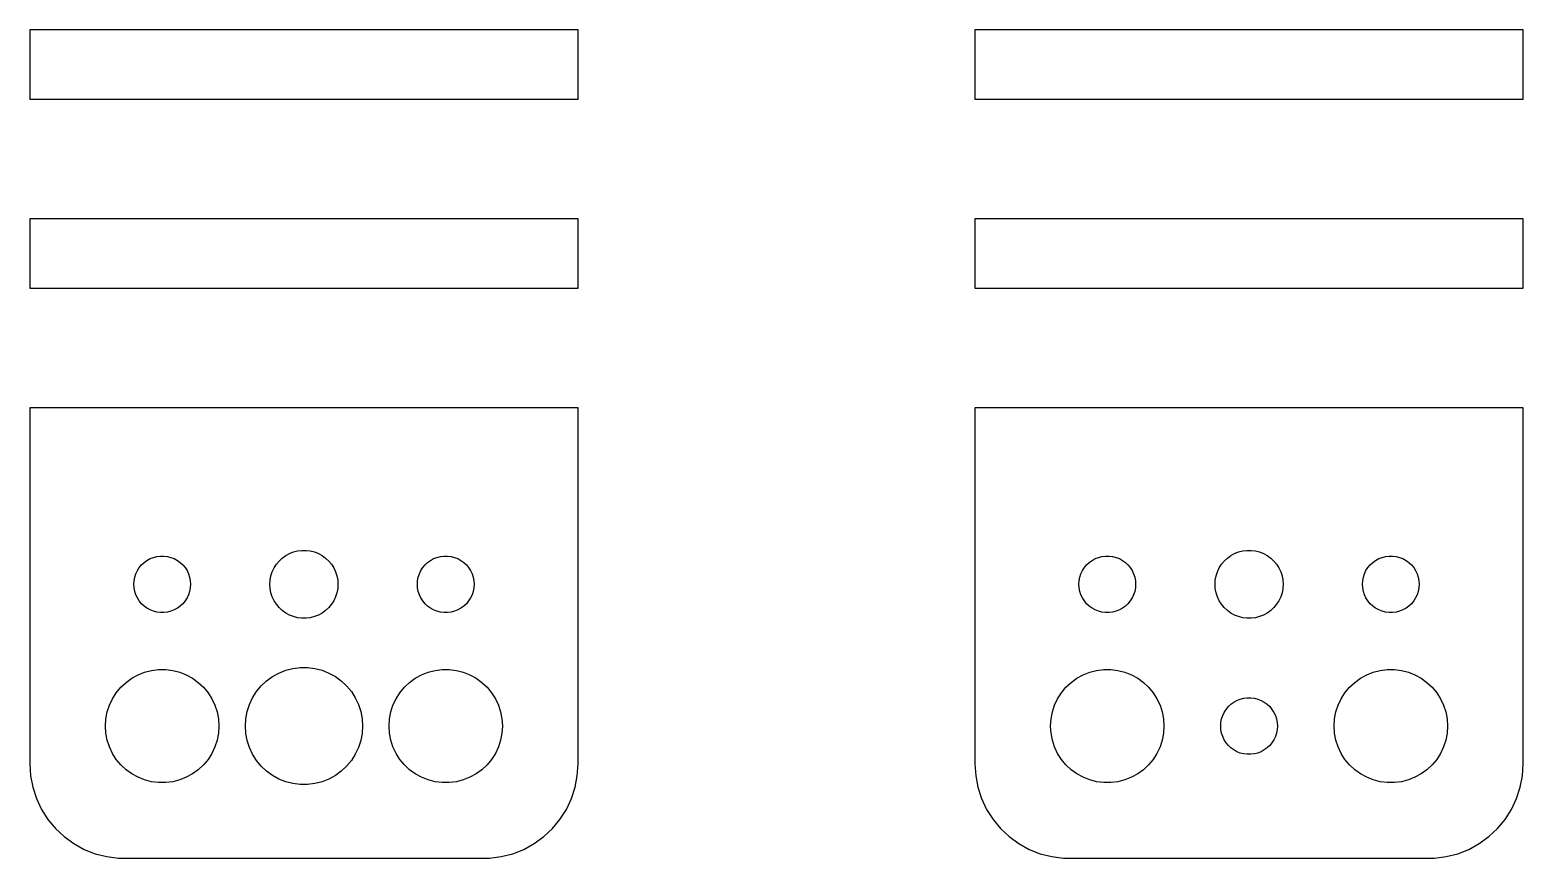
# Model space of a CAD drawing. Header units: metres. Extents: x -14 to 64, y 176 to 394.
# Drawn here: x -14.5 to 64.5, y 290 to 333.8 of the extents above; entities that cross this region are included whole.
import ezdxf

# ---------------------------------------------------------------- set-up
doc = ezdxf.new("R2010")
doc.units = ezdxf.units.M

msp = doc.modelspace()

# ---------------------------------------------------------------- linework, layer by layer
for p, q in [((14.5, 333.838), (-14.5, 333.838)), ((-14.5, 333.838), (-14.5, 330.162)), ((14.5, 330.162), (14.5, 333.838)), ((64.5, 333.838), (35.5, 333.838)), ((35.5, 333.838), (35.5, 330.162)), ((64.5, 330.162), (64.5, 333.838)), ((-14.5, 330.162), (14.5, 330.162)), ((35.5, 330.162), (64.5, 330.162)), ((14.5, 323.838), (-14.5, 323.838)), ((-14.5, 323.838), (-14.5, 320.162)), ((14.5, 320.162), (14.5, 323.838)), ((64.5, 323.838), (35.5, 323.838)), ((35.5, 323.838), (35.5, 320.162)), ((64.5, 320.162), (64.5, 323.838)), ((-14.5, 320.162), (14.5, 320.162)), ((35.5, 320.162), (64.5, 320.162)), ((14.5, 313.838), (-14.5, 313.838)), ((-14.5, 313.838), (-14.5, 295)), ((14.5, 295), (14.5, 313.838)), ((64.5, 313.838), (35.5, 313.838)), ((35.5, 313.838), (35.5, 295)), ((64.5, 295), (64.5, 313.838)), ((-8.45613, 305.656), (-8.30373, 305.766)), ((-8.30373, 305.766), (-8.13866, 305.857)), ((-8.13866, 305.857), (-7.96352, 305.927)), ((-7.96352, 305.927), (-7.78107, 305.973)), ((-7.78107, 305.973), (-7.59418, 305.997)), ((-7.59418, 305.997), (-7.40581, 305.997)), ((-7.40581, 305.997), (-7.21892, 305.973)), ((-7.21892, 305.973), (-7.03647, 305.927)), ((-7.03647, 305.927), (-6.86133, 305.857)), ((-6.86133, 305.857), (-6.69626, 305.766)), ((-6.69626, 305.766), (-6.54385, 305.656)), ((-1.45622, 305.558), (-1.31213, 305.732)), ((-1.31213, 305.732), (-1.14735, 305.887)), ((-1.14735, 305.887), (-0.96448, 306.02)), ((-0.96448, 306.02), (-0.76639, 306.129)), ((-0.76639, 306.129), (-0.55623, 306.212)), ((-0.55623, 306.212), (-0.33728, 306.268)), ((-0.33728, 306.268), (-0.11302, 306.296)), ((-0.11302, 306.296), (0.11302, 306.296)), ((0.11302, 306.296), (0.33728, 306.268)), ((0.33728, 306.268), (0.55623, 306.212)), ((0.55623, 306.212), (0.76639, 306.129)), ((0.76639, 306.129), (0.96448, 306.02)), ((0.96448, 306.02), (1.14735, 305.887)), ((1.14735, 305.887), (1.31213, 305.732)), ((1.31213, 305.732), (1.45622, 305.558)), ((6.54385, 305.656), (6.69626, 305.766)), ((6.69626, 305.766), (6.86133, 305.857)), ((6.86133, 305.857), (7.03647, 305.927)), ((7.03647, 305.927), (7.21892, 305.973)), ((7.21892, 305.973), (7.40581, 305.997)), ((7.40581, 305.997), (7.59418, 305.997)), ((7.59418, 305.997), (7.78107, 305.973)), ((7.78107, 305.973), (7.96352, 305.927)), ((7.96352, 305.927), (8.13866, 305.857)), ((8.13866, 305.857), (8.30373, 305.766)), ((8.30373, 305.766), (8.45613, 305.656)), ((41.5439, 305.656), (41.6963, 305.766)), ((41.6963, 305.766), (41.8613, 305.857)), ((41.8613, 305.857), (42.0365, 305.927)), ((42.0365, 305.927), (42.2189, 305.973)), ((42.2189, 305.973), (42.4058, 305.997)), ((42.4058, 305.997), (42.5942, 305.997)), ((42.5942, 305.997), (42.7811, 305.973)), ((42.7811, 305.973), (42.9635, 305.927)), ((42.9635, 305.927), (43.1387, 305.857)), ((43.1387, 305.857), (43.3037, 305.766)), ((43.3037, 305.766), (43.4561, 305.656)), ((48.5438, 305.558), (48.6879, 305.732)), ((48.6879, 305.732), (48.8526, 305.887)), ((48.8526, 305.887), (49.0355, 306.02)), ((49.0355, 306.02), (49.2336, 306.129)), ((49.2336, 306.129), (49.4438, 306.212)), ((49.4438, 306.212), (49.6627, 306.268)), ((49.6627, 306.268), (49.887, 306.296)), ((49.887, 306.296), (50.113, 306.296)), ((50.113, 306.296), (50.3373, 306.268)), ((50.3373, 306.268), (50.5562, 306.212)), ((50.5562, 306.212), (50.7664, 306.129)), ((50.7664, 306.129), (50.9645, 306.02)), ((50.9645, 306.02), (51.1474, 305.887)), ((51.1474, 305.887), (51.3121, 305.732)), ((51.3121, 305.732), (51.4562, 305.558)), ((56.5439, 305.656), (56.6963, 305.766)), ((56.6963, 305.766), (56.8613, 305.857)), ((56.8613, 305.857), (57.0365, 305.927)), ((57.0365, 305.927), (57.2189, 305.973)), ((57.2189, 305.973), (57.4058, 305.997)), ((57.4058, 305.997), (57.5942, 305.997)), ((57.5942, 305.997), (57.7811, 305.973)), ((57.7811, 305.973), (57.9635, 305.927)), ((57.9635, 305.927), (58.1387, 305.857)), ((58.1387, 305.857), (58.3037, 305.766)), ((58.3037, 305.766), (58.4561, 305.656)), ((-8.95287, 304.873), (-8.89465, 305.052)), ((-8.89465, 305.052), (-8.81445, 305.223)), ((-8.81445, 305.223), (-8.71352, 305.382)), ((-8.71352, 305.382), (-8.59344, 305.527)), ((-8.59344, 305.527), (-8.45613, 305.656)), ((-6.54385, 305.656), (-6.40654, 305.527)), ((-6.40654, 305.527), (-6.28647, 305.382)), ((-6.28647, 305.382), (-6.18553, 305.223)), ((-6.18553, 305.223), (-6.10533, 305.052)), ((-6.10533, 305.052), (-6.04712, 304.873)), ((-1.7858, 304.726), (-1.74344, 304.948)), ((-1.74344, 304.948), (-1.67358, 305.163)), ((-1.67358, 305.163), (-1.57735, 305.367)), ((-1.57735, 305.367), (-1.45622, 305.558)), ((1.45622, 305.558), (1.57735, 305.367)), ((1.57735, 305.367), (1.67358, 305.163)), ((1.67358, 305.163), (1.74344, 304.948)), ((1.74344, 304.948), (1.7858, 304.726)), ((6.04712, 304.873), (6.10533, 305.052)), ((6.10533, 305.052), (6.18553, 305.223)), ((6.18553, 305.223), (6.28647, 305.382)), ((6.28647, 305.382), (6.40654, 305.527)), ((6.40654, 305.527), (6.54385, 305.656)), ((8.45613, 305.656), (8.59344, 305.527)), ((8.59344, 305.527), (8.71352, 305.382)), ((8.71352, 305.382), (8.81445, 305.223)), ((8.81445, 305.223), (8.89465, 305.052)), ((8.89465, 305.052), (8.95287, 304.873)), ((41.0471, 304.873), (41.1053, 305.052)), ((41.1053, 305.052), (41.1855, 305.223)), ((41.1855, 305.223), (41.2865, 305.382)), ((41.2865, 305.382), (41.4065, 305.527)), ((41.4065, 305.527), (41.5439, 305.656)), ((43.4561, 305.656), (43.5934, 305.527)), ((43.5934, 305.527), (43.7135, 305.382)), ((43.7135, 305.382), (43.8145, 305.223)), ((43.8145, 305.223), (43.8947, 305.052)), ((43.8947, 305.052), (43.9529, 304.873)), ((48.2142, 304.726), (48.2565, 304.948)), ((48.2565, 304.948), (48.3264, 305.163)), ((48.3264, 305.163), (48.4226, 305.367)), ((48.4226, 305.367), (48.5438, 305.558)), ((51.4562, 305.558), (51.5773, 305.367)), ((51.5773, 305.367), (51.6736, 305.163)), ((51.6736, 305.163), (51.7434, 304.948)), ((51.7434, 304.948), (51.7858, 304.726)), ((56.0471, 304.873), (56.1053, 305.052)), ((56.1053, 305.052), (56.1855, 305.223)), ((56.1855, 305.223), (56.2865, 305.382)), ((56.2865, 305.382), (56.4065, 305.527)), ((56.4065, 305.527), (56.5439, 305.656)), ((58.4561, 305.656), (58.5934, 305.527)), ((58.5934, 305.527), (58.7135, 305.382)), ((58.7135, 305.382), (58.8145, 305.223)), ((58.8145, 305.223), (58.8947, 305.052)), ((58.8947, 305.052), (58.9529, 304.873)), ((-9, 304.5), (-8.98816, 304.688)), ((-8.98816, 304.312), (-9, 304.5)), ((-8.98816, 304.688), (-8.95287, 304.873)), ((-8.95287, 304.127), (-8.98816, 304.312)), ((-6.04712, 304.873), (-6.01183, 304.688)), ((-6.01183, 304.312), (-6.04712, 304.127)), ((-6.01183, 304.688), (-6, 304.5)), ((-6, 304.5), (-6.01183, 304.312)), ((-1.79999, 304.5), (-1.7858, 304.726)), ((-1.7858, 304.274), (-1.79999, 304.5)), ((-1.74344, 304.052), (-1.7858, 304.274)), ((1.7858, 304.274), (1.74344, 304.052)), ((1.7858, 304.726), (1.79999, 304.5)), ((1.79999, 304.5), (1.7858, 304.274)), ((6, 304.5), (6.01183, 304.688)), ((6.01183, 304.312), (6, 304.5)), ((6.01183, 304.688), (6.04712, 304.873)), ((6.04712, 304.127), (6.01183, 304.312)), ((8.95287, 304.873), (8.98816, 304.688)), ((8.98816, 304.312), (8.95287, 304.127)), ((8.98816, 304.688), (9, 304.5)), ((9, 304.5), (8.98816, 304.312)), ((41, 304.5), (41.0118, 304.688)), ((41.0118, 304.312), (41, 304.5)), ((41.0118, 304.688), (41.0471, 304.873)), ((41.0471, 304.127), (41.0118, 304.312)), ((43.9529, 304.873), (43.9882, 304.688)), ((43.9882, 304.312), (43.9529, 304.127)), ((43.9882, 304.688), (44, 304.5)), ((44, 304.5), (43.9882, 304.312)), ((48.2, 304.5), (48.2142, 304.726)), ((48.2142, 304.274), (48.2, 304.5)), ((48.2565, 304.052), (48.2142, 304.274)), ((51.7858, 304.274), (51.7434, 304.052)), ((51.7858, 304.726), (51.8, 304.5)), ((51.8, 304.5), (51.7858, 304.274)), ((56, 304.5), (56.0118, 304.688)), ((56.0118, 304.312), (56, 304.5)), ((56.0118, 304.688), (56.0471, 304.873)), ((56.0471, 304.127), (56.0118, 304.312)), ((58.9529, 304.873), (58.9882, 304.688)), ((58.9882, 304.312), (58.9529, 304.127)), ((58.9882, 304.688), (59, 304.5)), ((59, 304.5), (58.9882, 304.312)), ((-8.89465, 303.948), (-8.95287, 304.127)), ((-8.81445, 303.777), (-8.89465, 303.948)), ((-8.71352, 303.618), (-8.81445, 303.777)), ((-8.59344, 303.473), (-8.71352, 303.618)), ((-8.45613, 303.344), (-8.59344, 303.473)), ((-6.40654, 303.473), (-6.54385, 303.344)), ((-6.28647, 303.618), (-6.40654, 303.473)), ((-6.18553, 303.777), (-6.28647, 303.618)), ((-6.10533, 303.948), (-6.18553, 303.777)), ((-6.04712, 304.127), (-6.10533, 303.948)), ((-1.67358, 303.837), (-1.74344, 304.052)), ((-1.57735, 303.633), (-1.67358, 303.837)), ((-1.45622, 303.442), (-1.57735, 303.633)), ((-1.31213, 303.268), (-1.45622, 303.442)), ((1.45622, 303.442), (1.31213, 303.268)), ((1.57735, 303.633), (1.45622, 303.442)), ((1.67358, 303.837), (1.57735, 303.633)), ((1.74344, 304.052), (1.67358, 303.837)), ((6.10533, 303.948), (6.04712, 304.127)), ((6.18553, 303.777), (6.10533, 303.948)), ((6.28647, 303.618), (6.18553, 303.777)), ((6.40654, 303.473), (6.28647, 303.618)), ((6.54385, 303.344), (6.40654, 303.473)), ((8.59344, 303.473), (8.45613, 303.344)), ((8.71352, 303.618), (8.59344, 303.473)), ((8.81445, 303.777), (8.71352, 303.618)), ((8.89465, 303.948), (8.81445, 303.777)), ((8.95287, 304.127), (8.89465, 303.948)), ((41.1053, 303.948), (41.0471, 304.127)), ((41.1855, 303.777), (41.1053, 303.948)), ((41.2865, 303.618), (41.1855, 303.777)), ((41.4065, 303.473), (41.2865, 303.618)), ((41.5439, 303.344), (41.4065, 303.473)), ((43.5934, 303.473), (43.4561, 303.344)), ((43.7135, 303.618), (43.5934, 303.473)), ((43.8145, 303.777), (43.7135, 303.618)), ((43.8947, 303.948), (43.8145, 303.777)), ((43.9529, 304.127), (43.8947, 303.948)), ((48.3264, 303.837), (48.2565, 304.052)), ((48.4226, 303.633), (48.3264, 303.837)), ((48.5438, 303.442), (48.4226, 303.633)), ((48.6879, 303.268), (48.5438, 303.442)), ((51.4562, 303.442), (51.3121, 303.268)), ((51.5773, 303.633), (51.4562, 303.442)), ((51.6736, 303.837), (51.5773, 303.633)), ((51.7434, 304.052), (51.6736, 303.837)), ((56.1053, 303.948), (56.0471, 304.127)), ((56.1855, 303.777), (56.1053, 303.948)), ((56.2865, 303.618), (56.1855, 303.777)), ((56.4065, 303.473), (56.2865, 303.618)), ((56.5439, 303.344), (56.4065, 303.473)), ((58.5934, 303.473), (58.4561, 303.344)), ((58.7135, 303.618), (58.5934, 303.473)), ((58.8145, 303.777), (58.7135, 303.618)), ((58.8947, 303.948), (58.8145, 303.777)), ((58.9529, 304.127), (58.8947, 303.948)), ((-8.30373, 303.234), (-8.45613, 303.344)), ((-8.13866, 303.143), (-8.30373, 303.234)), ((-7.96352, 303.073), (-8.13866, 303.143)), ((-7.78107, 303.027), (-7.96352, 303.073)), ((-7.59418, 303.003), (-7.78107, 303.027)), ((-7.40581, 303.003), (-7.59418, 303.003)), ((-7.21892, 303.027), (-7.40581, 303.003)), ((-7.03647, 303.073), (-7.21892, 303.027)), ((-6.86133, 303.143), (-7.03647, 303.073)), ((-6.69626, 303.234), (-6.86133, 303.143)), ((-6.54385, 303.344), (-6.69626, 303.234)), ((-1.14735, 303.113), (-1.31213, 303.268)), ((-0.96448, 302.98), (-1.14735, 303.113)), ((-0.76639, 302.871), (-0.96448, 302.98)), ((-0.55623, 302.788), (-0.76639, 302.871)), ((-0.33728, 302.732), (-0.55623, 302.788)), ((-0.11302, 302.704), (-0.33728, 302.732)), ((0.11302, 302.704), (-0.11302, 302.704)), ((0.33728, 302.732), (0.11302, 302.704)), ((0.55623, 302.788), (0.33728, 302.732)), ((0.76639, 302.871), (0.55623, 302.788)), ((0.96448, 302.98), (0.76639, 302.871)), ((1.14735, 303.113), (0.96448, 302.98)), ((1.31213, 303.268), (1.14735, 303.113)), ((6.69626, 303.234), (6.54385, 303.344)), ((6.86133, 303.143), (6.69626, 303.234)), ((7.03647, 303.073), (6.86133, 303.143)), ((7.21892, 303.027), (7.03647, 303.073)), ((7.40581, 303.003), (7.21892, 303.027)), ((7.59418, 303.003), (7.40581, 303.003)), ((7.78107, 303.027), (7.59418, 303.003)), ((7.96352, 303.073), (7.78107, 303.027)), ((8.13866, 303.143), (7.96352, 303.073)), ((8.30373, 303.234), (8.13866, 303.143)), ((8.45613, 303.344), (8.30373, 303.234)), ((41.6963, 303.234), (41.5439, 303.344)), ((41.8613, 303.143), (41.6963, 303.234)), ((42.0365, 303.073), (41.8613, 303.143)), ((42.2189, 303.027), (42.0365, 303.073)), ((42.4058, 303.003), (42.2189, 303.027)), ((42.5942, 303.003), (42.4058, 303.003)), ((42.7811, 303.027), (42.5942, 303.003)), ((42.9635, 303.073), (42.7811, 303.027)), ((43.1387, 303.143), (42.9635, 303.073)), ((43.3037, 303.234), (43.1387, 303.143)), ((43.4561, 303.344), (43.3037, 303.234)), ((48.8526, 303.113), (48.6879, 303.268)), ((49.0355, 302.98), (48.8526, 303.113)), ((49.2336, 302.871), (49.0355, 302.98)), ((49.4438, 302.788), (49.2336, 302.871)), ((49.6627, 302.732), (49.4438, 302.788)), ((49.887, 302.704), (49.6627, 302.732)), ((50.113, 302.704), (49.887, 302.704)), ((50.3373, 302.732), (50.113, 302.704)), ((50.5562, 302.788), (50.3373, 302.732)), ((50.7664, 302.871), (50.5562, 302.788)), ((50.9645, 302.98), (50.7664, 302.871)), ((51.1474, 303.113), (50.9645, 302.98)), ((51.3121, 303.268), (51.1474, 303.113)), ((56.6963, 303.234), (56.5439, 303.344)), ((56.8613, 303.143), (56.6963, 303.234)), ((57.0365, 303.073), (56.8613, 303.143)), ((57.2189, 303.027), (57.0365, 303.073)), ((57.4058, 303.003), (57.2189, 303.027)), ((57.5942, 303.003), (57.4058, 303.003)), ((57.7811, 303.027), (57.5942, 303.003)), ((57.9635, 303.073), (57.7811, 303.027)), ((58.1387, 303.143), (57.9635, 303.073)), ((58.3037, 303.234), (58.1387, 303.143)), ((58.4561, 303.344), (58.3037, 303.234)), ((-9.41226, 299.312), (-9.10747, 299.533)), ((-9.10747, 299.533), (-8.77733, 299.714)), ((-8.77733, 299.714), (-8.42705, 299.853)), ((-8.42705, 299.853), (-8.06213, 299.947)), ((-8.06213, 299.947), (-7.68837, 299.994)), ((-7.68837, 299.994), (-7.31161, 299.994)), ((-7.31161, 299.994), (-6.93785, 299.947)), ((-6.93785, 299.947), (-6.57294, 299.853)), ((-6.57294, 299.853), (-6.22266, 299.714)), ((-6.22266, 299.714), (-5.89252, 299.533)), ((-5.89252, 299.533), (-5.58772, 299.312)), ((-1.97601, 299.389), (-1.66106, 299.617)), ((-1.66106, 299.617), (-1.3199, 299.805)), ((-1.3199, 299.805), (-0.95795, 299.948)), ((-0.95795, 299.948), (-0.58087, 300.045)), ((-0.58087, 300.045), (-0.19464, 300.094)), ((-0.19464, 300.094), (0.19464, 300.094)), ((0.19464, 300.094), (0.58087, 300.045)), ((0.58087, 300.045), (0.95795, 299.948)), ((0.95795, 299.948), (1.3199, 299.805)), ((1.3199, 299.805), (1.66106, 299.617)), ((1.66106, 299.617), (1.97601, 299.389)), ((5.58772, 299.312), (5.89252, 299.533)), ((5.89252, 299.533), (6.22266, 299.714)), ((6.22266, 299.714), (6.57294, 299.853)), ((6.57294, 299.853), (6.93785, 299.947)), ((6.93785, 299.947), (7.31161, 299.994)), ((7.31161, 299.994), (7.68837, 299.994)), ((7.68837, 299.994), (8.06213, 299.947)), ((8.06213, 299.947), (8.42705, 299.853)), ((8.42705, 299.853), (8.77733, 299.714)), ((8.77733, 299.714), (9.10747, 299.533)), ((9.10747, 299.533), (9.41226, 299.312)), ((40.5877, 299.312), (40.8925, 299.533)), ((40.8925, 299.533), (41.2227, 299.714)), ((41.2227, 299.714), (41.5729, 299.853)), ((41.5729, 299.853), (41.9379, 299.947)), ((41.9379, 299.947), (42.3116, 299.994)), ((42.3116, 299.994), (42.6884, 299.994)), ((42.6884, 299.994), (43.0621, 299.947)), ((43.0621, 299.947), (43.427, 299.853)), ((43.427, 299.853), (43.7773, 299.714)), ((43.7773, 299.714), (44.1075, 299.533)), ((44.1075, 299.533), (44.4123, 299.312)), ((55.5877, 299.312), (55.8925, 299.533)), ((55.8925, 299.533), (56.2227, 299.714)), ((56.2227, 299.714), (56.5729, 299.853)), ((56.5729, 299.853), (56.9379, 299.947)), ((56.9379, 299.947), (57.3116, 299.994)), ((57.3116, 299.994), (57.6884, 299.994)), ((57.6884, 299.994), (58.0621, 299.947)), ((58.0621, 299.947), (58.427, 299.853)), ((58.427, 299.853), (58.7773, 299.714)), ((58.7773, 299.714), (59.1075, 299.533)), ((59.1075, 299.533), (59.4123, 299.312)), ((-10.1289, 298.445), (-9.92705, 298.763)), ((-9.92705, 298.763), (-9.6869, 299.054)), ((-9.6869, 299.054), (-9.41226, 299.312)), ((-5.58772, 299.312), (-5.31308, 299.054)), ((-5.31308, 299.054), (-5.07294, 298.763)), ((-5.07294, 298.763), (-4.87108, 298.445)), ((-2.71654, 298.493), (-2.50795, 298.822)), ((-2.50795, 298.822), (-2.2598, 299.122)), ((-2.2598, 299.122), (-1.97601, 299.389)), ((1.97601, 299.389), (2.2598, 299.122)), ((2.2598, 299.122), (2.50795, 298.822)), ((2.50795, 298.822), (2.71654, 298.493)), ((4.87108, 298.445), (5.07294, 298.763)), ((5.07294, 298.763), (5.31308, 299.054)), ((5.31308, 299.054), (5.58772, 299.312)), ((9.41226, 299.312), (9.6869, 299.054)), ((9.6869, 299.054), (9.92705, 298.763)), ((9.92705, 298.763), (10.1289, 298.445)), ((39.8711, 298.445), (40.0729, 298.763)), ((40.0729, 298.763), (40.3131, 299.054)), ((40.3131, 299.054), (40.5877, 299.312)), ((44.4123, 299.312), (44.6869, 299.054)), ((44.6869, 299.054), (44.927, 298.763)), ((44.927, 298.763), (45.1289, 298.445)), ((54.8711, 298.445), (55.0729, 298.763)), ((55.0729, 298.763), (55.3131, 299.054)), ((55.3131, 299.054), (55.5877, 299.312)), ((59.4123, 299.312), (59.6869, 299.054)), ((59.6869, 299.054), (59.927, 298.763)), ((59.927, 298.763), (60.1289, 298.445)), ((-10.4057, 297.746), (-10.2893, 298.104)), ((-10.2893, 298.104), (-10.1289, 298.445)), ((-4.87108, 298.445), (-4.71066, 298.104)), ((-4.71066, 298.104), (-4.59424, 297.746)), ((-3.00259, 297.771), (-2.88229, 298.141)), ((-2.88229, 298.141), (-2.71654, 298.493)), ((2.71654, 298.493), (2.88229, 298.141)), ((2.88229, 298.141), (3.00259, 297.771)), ((4.59424, 297.746), (4.71066, 298.104)), ((4.71066, 298.104), (4.87108, 298.445)), ((10.1289, 298.445), (10.2893, 298.104)), ((10.2893, 298.104), (10.4057, 297.746)), ((39.5942, 297.746), (39.7107, 298.104)), ((39.7107, 298.104), (39.8711, 298.445)), ((45.1289, 298.445), (45.2893, 298.104)), ((45.2893, 298.104), (45.4057, 297.746)), ((48.6855, 297.723), (48.7865, 297.882)), ((48.7865, 297.882), (48.9065, 298.027)), ((48.9065, 298.027), (49.0439, 298.156)), ((49.0439, 298.156), (49.1963, 298.266)), ((49.1963, 298.266), (49.3613, 298.357)), ((49.3613, 298.357), (49.5365, 298.427)), ((49.5365, 298.427), (49.7189, 298.473)), ((49.7189, 298.473), (49.9058, 298.497)), ((49.9058, 298.497), (50.0942, 298.497)), ((50.0942, 298.497), (50.2811, 298.473)), ((50.2811, 298.473), (50.4635, 298.427)), ((50.4635, 298.427), (50.6387, 298.357)), ((50.6387, 298.357), (50.8037, 298.266)), ((50.8037, 298.266), (50.9561, 298.156)), ((50.9561, 298.156), (51.0934, 298.027)), ((51.0934, 298.027), (51.2135, 297.882)), ((51.2135, 297.882), (51.3145, 297.723)), ((54.5942, 297.746), (54.7107, 298.104)), ((54.7107, 298.104), (54.8711, 298.445)), ((60.1289, 298.445), (60.2893, 298.104)), ((60.2893, 298.104), (60.4057, 297.746)), ((-10.5, 297), (-10.4763, 297.376)), ((-10.4763, 297.376), (-10.4057, 297.746)), ((-4.59424, 297.746), (-4.52365, 297.376)), ((-4.52365, 297.376), (-4.5, 297)), ((-3.09999, 297), (-3.07555, 297.389)), ((-3.07555, 297.389), (-3.00259, 297.771)), ((3.00259, 297.771), (3.07555, 297.389)), ((3.07555, 297.389), (3.09999, 297)), ((4.5, 297), (4.52365, 297.376)), ((4.52365, 297.376), (4.59424, 297.746)), ((10.4057, 297.746), (10.4763, 297.376)), ((10.4763, 297.376), (10.5, 297)), ((39.5, 297), (39.5237, 297.376)), ((39.5237, 297.376), (39.5942, 297.746)), ((45.4057, 297.746), (45.4763, 297.376)), ((45.4763, 297.376), (45.5, 297)), ((48.5, 297), (48.5118, 297.188)), ((48.5118, 297.188), (48.5471, 297.373)), ((48.5471, 297.373), (48.6053, 297.552)), ((48.6053, 297.552), (48.6855, 297.723)), ((51.3145, 297.723), (51.3947, 297.552)), ((51.3947, 297.552), (51.4529, 297.373)), ((51.4529, 297.373), (51.4882, 297.188)), ((51.4882, 297.188), (51.5, 297)), ((54.5, 297), (54.5237, 297.376)), ((54.5237, 297.376), (54.5942, 297.746)), ((60.4057, 297.746), (60.4763, 297.376)), ((60.4763, 297.376), (60.5, 297)), ((-10.4763, 296.624), (-10.5, 297)), ((-10.4057, 296.254), (-10.4763, 296.624)), ((-10.2893, 295.896), (-10.4057, 296.254)), ((-4.59424, 296.254), (-4.71066, 295.896)), ((-4.52365, 296.624), (-4.59424, 296.254)), ((-4.5, 297), (-4.52365, 296.624)), ((-3.07555, 296.611), (-3.09999, 297)), ((-3.00259, 296.229), (-3.07555, 296.611)), ((3.07555, 296.611), (3.00259, 296.229)), ((3.09999, 297), (3.07555, 296.611)), ((4.52365, 296.624), (4.5, 297)), ((4.59424, 296.254), (4.52365, 296.624)), ((4.71066, 295.896), (4.59424, 296.254)), ((10.4057, 296.254), (10.2893, 295.896)), ((10.4763, 296.624), (10.4057, 296.254)), ((10.5, 297), (10.4763, 296.624)), ((39.5237, 296.624), (39.5, 297)), ((39.5942, 296.254), (39.5237, 296.624)), ((39.7107, 295.896), (39.5942, 296.254)), ((45.4057, 296.254), (45.2893, 295.896)), ((45.4763, 296.624), (45.4057, 296.254)), ((45.5, 297), (45.4763, 296.624)), ((48.5118, 296.812), (48.5, 297)), ((48.5471, 296.627), (48.5118, 296.812)), ((48.6053, 296.448), (48.5471, 296.627)), ((48.6855, 296.277), (48.6053, 296.448)), ((48.7865, 296.118), (48.6855, 296.277)), ((51.3145, 296.277), (51.2135, 296.118)), ((51.3947, 296.448), (51.3145, 296.277)), ((51.4529, 296.627), (51.3947, 296.448)), ((51.4882, 296.812), (51.4529, 296.627)), ((51.5, 297), (51.4882, 296.812)), ((54.5237, 296.624), (54.5, 297)), ((54.5942, 296.254), (54.5237, 296.624)), ((54.7107, 295.896), (54.5942, 296.254)), ((60.4057, 296.254), (60.2893, 295.896)), ((60.4763, 296.624), (60.4057, 296.254)), ((60.5, 297), (60.4763, 296.624)), ((-10.1289, 295.555), (-10.2893, 295.896)), ((-9.92705, 295.237), (-10.1289, 295.555)), ((-4.87108, 295.555), (-5.07294, 295.237)), ((-4.71066, 295.896), (-4.87108, 295.555)), ((-2.88229, 295.859), (-3.00259, 296.229)), ((-2.71654, 295.507), (-2.88229, 295.859)), ((-2.50795, 295.178), (-2.71654, 295.507)), ((2.71654, 295.507), (2.50795, 295.178)), ((2.88229, 295.859), (2.71654, 295.507)), ((3.00259, 296.229), (2.88229, 295.859)), ((4.87108, 295.555), (4.71066, 295.896)), ((5.07294, 295.237), (4.87108, 295.555)), ((10.1289, 295.555), (9.92705, 295.237)), ((10.2893, 295.896), (10.1289, 295.555)), ((39.8711, 295.555), (39.7107, 295.896)), ((40.0729, 295.237), (39.8711, 295.555)), ((45.1289, 295.555), (44.927, 295.237)), ((45.2893, 295.896), (45.1289, 295.555)), ((48.9065, 295.973), (48.7865, 296.118)), ((49.0439, 295.844), (48.9065, 295.973)), ((49.1963, 295.734), (49.0439, 295.844)), ((49.3613, 295.643), (49.1963, 295.734)), ((49.5365, 295.573), (49.3613, 295.643)), ((49.7189, 295.527), (49.5365, 295.573)), ((49.9058, 295.503), (49.7189, 295.527)), ((50.0942, 295.503), (49.9058, 295.503)), ((50.2811, 295.527), (50.0942, 295.503)), ((50.4635, 295.573), (50.2811, 295.527)), ((50.6387, 295.643), (50.4635, 295.573)), ((50.8037, 295.734), (50.6387, 295.643)), ((50.9561, 295.844), (50.8037, 295.734)), ((51.0934, 295.973), (50.9561, 295.844)), ((51.2135, 296.118), (51.0934, 295.973)), ((54.8711, 295.555), (54.7107, 295.896)), ((55.0729, 295.237), (54.8711, 295.555)), ((60.1289, 295.555), (59.927, 295.237)), ((60.2893, 295.896), (60.1289, 295.555)), ((-14.5, 295), (-14.4606, 294.373)), ((-9.6869, 294.946), (-9.92705, 295.237)), ((-9.41226, 294.688), (-9.6869, 294.946)), ((-9.10747, 294.467), (-9.41226, 294.688)), ((-5.58772, 294.688), (-5.89252, 294.467)), ((-5.31308, 294.946), (-5.58772, 294.688)), ((-5.07294, 295.237), (-5.31308, 294.946)), ((-2.2598, 294.878), (-2.50795, 295.178)), ((-1.97601, 294.611), (-2.2598, 294.878)), ((2.2598, 294.878), (1.97601, 294.611)), ((2.50795, 295.178), (2.2598, 294.878)), ((5.31308, 294.946), (5.07294, 295.237)), ((5.58772, 294.688), (5.31308, 294.946)), ((5.89252, 294.467), (5.58772, 294.688)), ((9.41226, 294.688), (9.10747, 294.467)), ((9.6869, 294.946), (9.41226, 294.688)), ((9.92705, 295.237), (9.6869, 294.946)), ((14.4606, 294.373), (14.5, 295)), ((35.5, 295), (35.5394, 294.373)), ((40.3131, 294.946), (40.0729, 295.237)), ((40.5877, 294.688), (40.3131, 294.946)), ((40.8925, 294.467), (40.5877, 294.688)), ((44.4123, 294.688), (44.1075, 294.467)), ((44.6869, 294.946), (44.4123, 294.688)), ((44.927, 295.237), (44.6869, 294.946)), ((55.3131, 294.946), (55.0729, 295.237)), ((55.5877, 294.688), (55.3131, 294.946)), ((55.8925, 294.467), (55.5877, 294.688)), ((59.4123, 294.688), (59.1075, 294.467)), ((59.6869, 294.946), (59.4123, 294.688)), ((59.927, 295.237), (59.6869, 294.946)), ((64.4606, 294.373), (64.5, 295)), ((-14.4606, 294.373), (-14.3429, 293.757)), ((-8.77733, 294.286), (-9.10747, 294.467)), ((-8.42705, 294.147), (-8.77733, 294.286)), ((-8.06213, 294.053), (-8.42705, 294.147)), ((-7.68837, 294.006), (-8.06213, 294.053)), ((-7.31161, 294.006), (-7.68837, 294.006)), ((-6.93785, 294.053), (-7.31161, 294.006)), ((-6.57294, 294.147), (-6.93785, 294.053)), ((-6.22266, 294.286), (-6.57294, 294.147)), ((-5.89252, 294.467), (-6.22266, 294.286)), ((-1.66106, 294.383), (-1.97601, 294.611)), ((-1.3199, 294.195), (-1.66106, 294.383)), ((-0.95795, 294.052), (-1.3199, 294.195)), ((-0.58087, 293.955), (-0.95795, 294.052)), ((-0.19464, 293.906), (-0.58087, 293.955)), ((0.19464, 293.906), (-0.19464, 293.906)), ((0.58087, 293.955), (0.19464, 293.906)), ((0.95795, 294.052), (0.58087, 293.955)), ((1.3199, 294.195), (0.95795, 294.052)), ((1.66106, 294.383), (1.3199, 294.195)), ((1.97601, 294.611), (1.66106, 294.383)), ((6.22266, 294.286), (5.89252, 294.467)), ((6.57294, 294.147), (6.22266, 294.286)), ((6.93785, 294.053), (6.57294, 294.147)), ((7.31161, 294.006), (6.93785, 294.053)), ((7.68837, 294.006), (7.31161, 294.006)), ((8.06213, 294.053), (7.68837, 294.006)), ((8.42705, 294.147), (8.06213, 294.053)), ((8.77733, 294.286), (8.42705, 294.147)), ((9.10747, 294.467), (8.77733, 294.286)), ((14.3429, 293.757), (14.4606, 294.373)), ((35.5394, 294.373), (35.6571, 293.757)), ((41.2227, 294.286), (40.8925, 294.467)), ((41.5729, 294.147), (41.2227, 294.286)), ((41.9379, 294.053), (41.5729, 294.147)), ((42.3116, 294.006), (41.9379, 294.053)), ((42.6884, 294.006), (42.3116, 294.006)), ((43.0621, 294.053), (42.6884, 294.006)), ((43.427, 294.147), (43.0621, 294.053)), ((43.7773, 294.286), (43.427, 294.147)), ((44.1075, 294.467), (43.7773, 294.286)), ((56.2227, 294.286), (55.8925, 294.467)), ((56.5729, 294.147), (56.2227, 294.286)), ((56.9379, 294.053), (56.5729, 294.147)), ((57.3116, 294.006), (56.9379, 294.053)), ((57.6884, 294.006), (57.3116, 294.006)), ((58.0621, 294.053), (57.6884, 294.006)), ((58.427, 294.147), (58.0621, 294.053)), ((58.7773, 294.286), (58.427, 294.147)), ((59.1075, 294.467), (58.7773, 294.286)), ((64.3429, 293.757), (64.4606, 294.373)), ((-14.3429, 293.757), (-14.1489, 293.159)), ((-14.1489, 293.159), (-13.8815, 292.591)), ((13.8815, 292.591), (14.1489, 293.159)), ((14.1489, 293.159), (14.3429, 293.757)), ((35.6571, 293.757), (35.8511, 293.159)), ((35.8511, 293.159), (36.1185, 292.591)), ((63.8815, 292.591), (64.1489, 293.159)), ((64.1489, 293.159), (64.3429, 293.757)), ((-13.8815, 292.591), (-13.5451, 292.061)), ((13.5451, 292.061), (13.8815, 292.591)), ((36.1185, 292.591), (36.4549, 292.061)), ((63.5451, 292.061), (63.8815, 292.591)), ((-13.5451, 292.061), (-13.1448, 291.577)), ((-13.1448, 291.577), (-12.6871, 291.147)), ((12.6871, 291.147), (13.1448, 291.577)), ((13.1448, 291.577), (13.5451, 292.061)), ((36.4549, 292.061), (36.8551, 291.577)), ((36.8551, 291.577), (37.3129, 291.147)), ((62.6871, 291.147), (63.1448, 291.577)), ((63.1448, 291.577), (63.5451, 292.061)), ((-12.6871, 291.147), (-12.1791, 290.778)), ((-12.1791, 290.778), (-11.6289, 290.476)), ((11.6289, 290.476), (12.1791, 290.778)), ((12.1791, 290.778), (12.6871, 291.147)), ((37.3129, 291.147), (37.8209, 290.778)), ((37.8209, 290.778), (38.3711, 290.476)), ((61.6289, 290.476), (62.1791, 290.778)), ((62.1791, 290.778), (62.6871, 291.147)), ((-11.6289, 290.476), (-11.0451, 290.245)), ((-11.0451, 290.245), (-10.4369, 290.089)), ((-10.4369, 290.089), (-9.81395, 290.01)), ((-9.81395, 290.01), (9.81395, 290.01)), ((9.81395, 290.01), (10.4369, 290.089)), ((10.4369, 290.089), (11.0451, 290.245)), ((11.0451, 290.245), (11.6289, 290.476)), ((38.3711, 290.476), (38.9549, 290.245)), ((38.9549, 290.245), (39.5631, 290.089)), ((39.5631, 290.089), (40.186, 290.01)), ((40.186, 290.01), (59.8139, 290.01)), ((59.8139, 290.01), (60.4369, 290.089)), ((60.4369, 290.089), (61.0451, 290.245)), ((61.0451, 290.245), (61.6289, 290.476))]:
    msp.add_line(p, q)

doc.saveas('drawing.dxf')
